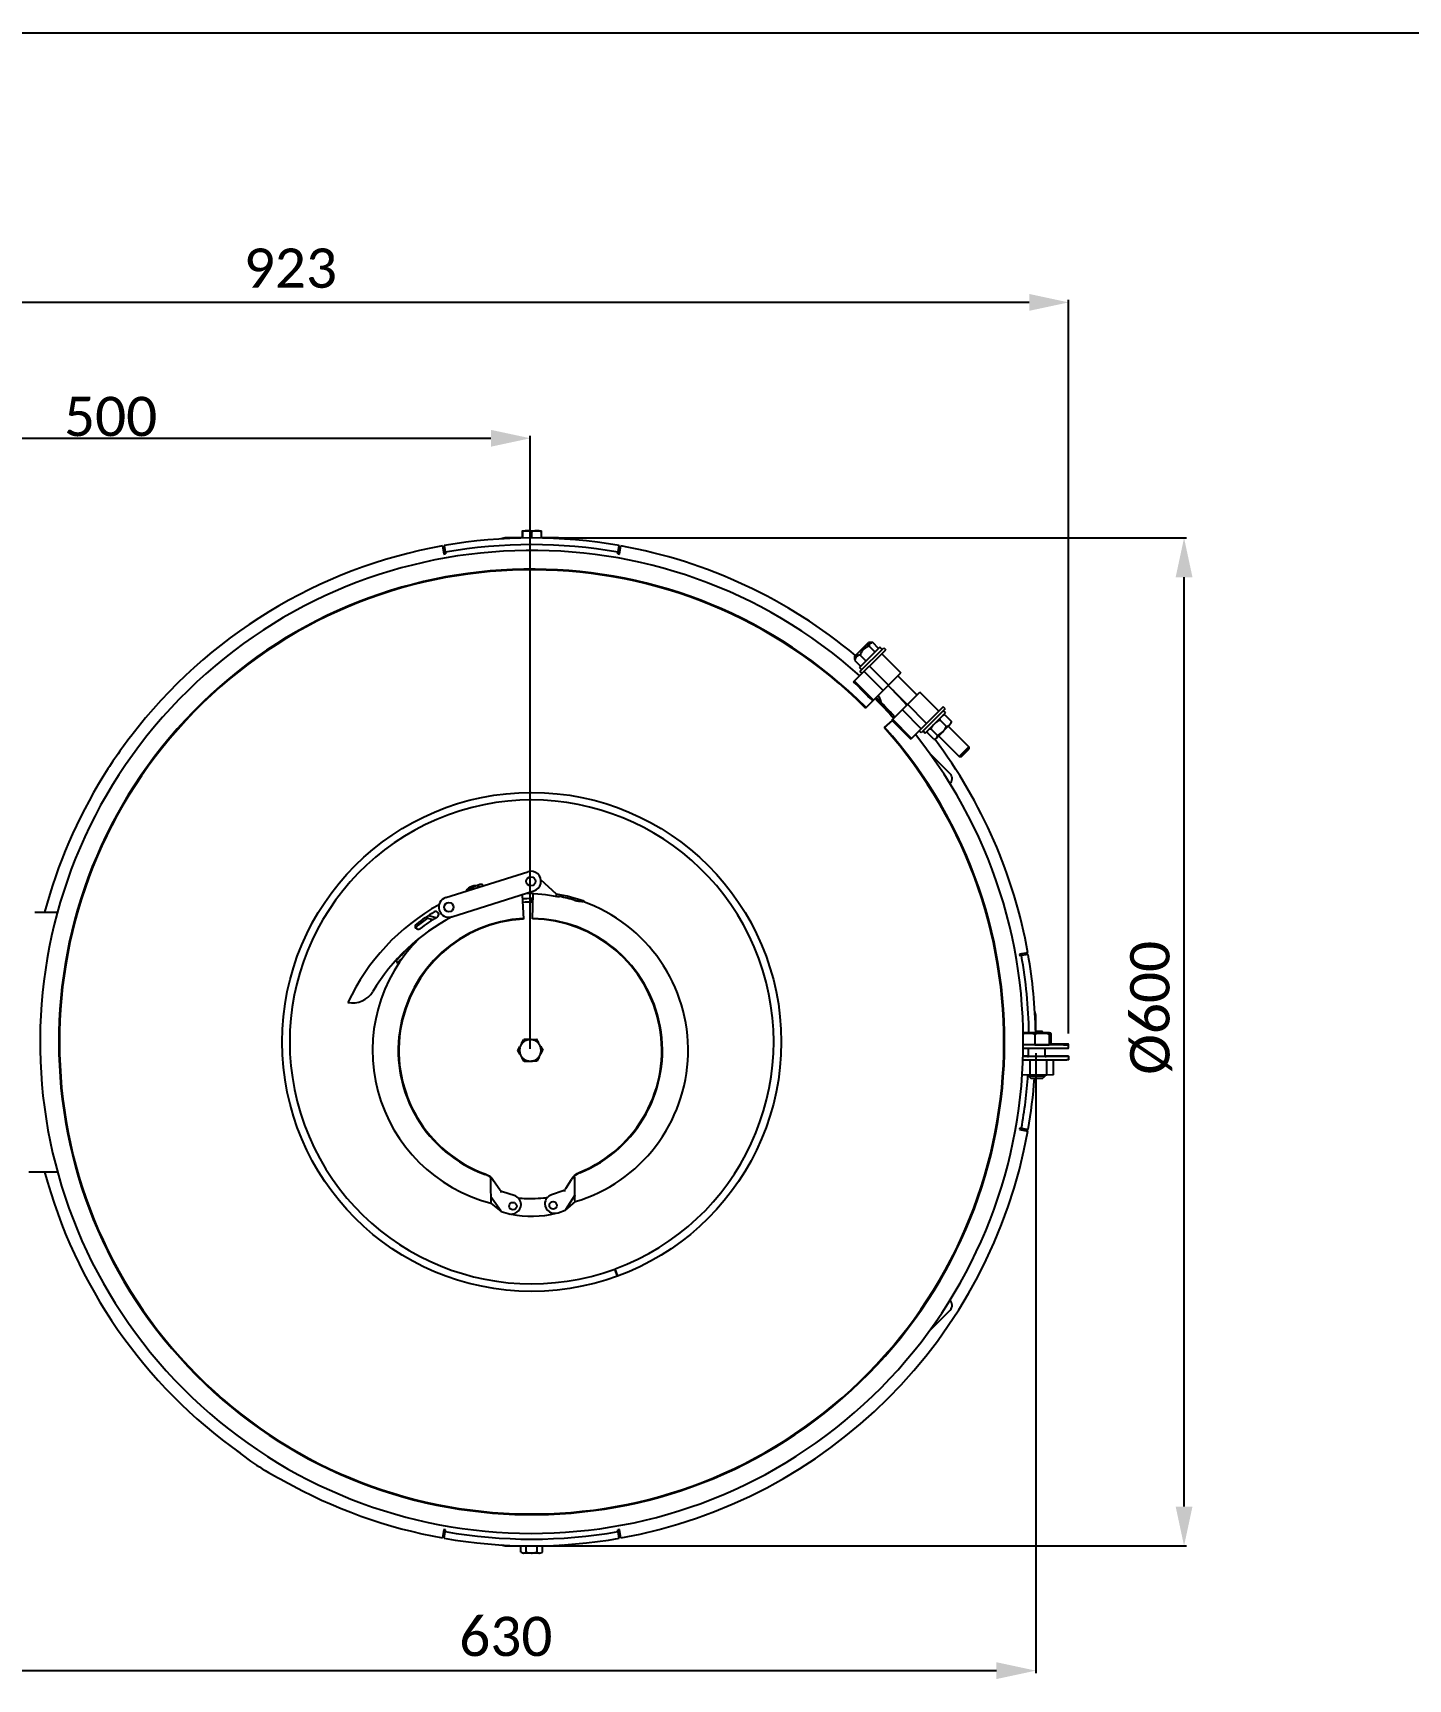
# Model space of a CAD drawing. Header units: millimetres. Extents: x 0 to 2800, y 0 to 1980.
# Drawn here: x 474 to 1290, y 1003 to 1980 of the extents above; entities that cross this region are included whole.
import ezdxf

# ---------------------------------------------------------------- set-up
doc = ezdxf.new("R2010")
doc.units = ezdxf.units.MM
doc.header["$LTSCALE"] = 154
doc.header["$PDMODE"] = 3
doc.header["$PDSIZE"] = 8
doc.layers.get('0').update_dxf_attribs({"linetype": 'CONTINUOUS'})
doc.layers.get('Defpoints').update_dxf_attribs({"linetype": 'CONTINUOUS'})
doc.styles.get("Standard").update_dxf_attribs({"font": 'calibri.ttf'})
doc.dimstyles.new('DIMSTYLE_1', dxfattribs={"dimtxt": 23.333333, "dimasz": 23.333333, "dimexe": 1.5, "dimexo": 1, "dimgap": 0.875, "dimtad": 1, "dimdec": 0, "dimdsep": 46, "dimtxsty": 'Standard', "dimblk": '_FILLED', "dimblk1": '_FILLED', "dimblk2": '_FILLED', "dimcen": 0.09, "dimazin": 2, "dimtp": 0.01, "dimtm": 0.01, "dimtfac": 1, "dimtdec": 0, "dimtofl": 0, "dimtmove": 0, "dimatfit": 3, "dimldrblk": '_FILLED', "dimfxl": 0, "dimtolj": 1, "dimarcsym": 0})
doc.dimstyles.new('DIMSTYLE_2', dxfattribs={"dimtxt": 23.333333, "dimasz": 23.333333, "dimexe": 1.5, "dimexo": 1, "dimgap": 0.875, "dimtad": 1, "dimdsep": 46, "dimtxsty": 'Standard', "dimblk": '_FILLED', "dimblk1": '_FILLED', "dimblk2": '_FILLED', "dimcen": 0.09, "dimazin": 2, "dimtp": 0.01, "dimtm": 0.01, "dimtfac": 1, "dimtofl": 0, "dimtmove": 0, "dimatfit": 3, "dimldrblk": '_FILLED', "dimfxl": 0, "dimtolj": 1, "dimarcsym": 0})

# ---------------------------------------------------------------- blocks, each defined once
blk = doc.blocks.new('_FILLED')
at = {"color": 0, "linetype": 'ByBlock'}
blk.add_solid([(0, 0), (-1, 0.214), (-1, -0.214)], dxfattribs=at)
blk = doc.blocks.new('*D1')
at = {"color": 0, "linetype": 'Continuous', "lineweight": -2}
for p, q in [((1069.12, 1374.72), (1069.12, 1006.86)), ((440.76, 1296.89), (440.76, 1006.86)), ((464.1, 1008.36), (1045.79, 1008.36))]:
    blk.add_line(p, q, dxfattribs=at)
at = {"layer": 'Defpoints', "color": 0}
for p in [(1069.12, 1375.72), (440.76, 1297.89), (1069.12, 1008.36)]:
    blk.add_point(p, dxfattribs=at)
at = {"color": 0, "linetype": 'ByBlock', "lineweight": -2, "xscale": 23.3333333333, "yscale": 23.3333333333, "zscale": 23.3333333333, "rotation": 180}
blk.add_blockref('_FILLED', (440.76, 1008.36), dxfattribs=at)
at = {"color": 0, "linetype": 'ByBlock', "lineweight": -2, "xscale": 23.3333333333, "yscale": 23.3333333333, "zscale": 23.3333333333}
blk.add_blockref('_FILLED', (1069.12, 1008.36), dxfattribs=at)
at = {"color": 0, "insert": (754.79, 1040.34), "char_height": 23.333, "attachment_point": 2, "line_spacing_factor": 0.9}
blk.add_mtext('\\A1;630', dxfattribs=at)
blk = doc.blocks.new('*D2')
at = {"color": 0, "linetype": 'Continuous', "lineweight": -2}
for p, q in [((776.79, 1680.39), (1158.56, 1680.39)), ((1157.06, 1105.72), (1157.06, 1657.06)), ((776.79, 1082.39), (1158.56, 1082.39))]:
    blk.add_line(p, q, dxfattribs=at)
at = {"layer": 'Defpoints', "color": 0}
for p in [(775.79, 1680.39), (1157.06, 1680.39), (775.79, 1082.39)]:
    blk.add_point(p, dxfattribs=at)
at = {"color": 0, "linetype": 'ByBlock', "lineweight": -2, "xscale": 23.3333333333, "yscale": 23.3333333333, "zscale": 23.3333333333}
for p, rotation in [((1157.06, 1680.39), 90), ((1157.06, 1082.39), 270)]:
    blk.add_blockref('_FILLED', p, dxfattribs=dict(at, rotation=rotation))
at = {"color": 0, "insert": (1125.07, 1401.61), "char_height": 23.333, "attachment_point": 2, "rotation": 90, "line_spacing_factor": 0.9}
blk.add_mtext('\\A1;%%c600', dxfattribs=at)
blk = doc.blocks.new('*D19')
at = {"color": 0, "linetype": 'Continuous', "lineweight": -2}
for p, q in [((165.75, 1390.65), (165.75, 1821.63)), ((1065.27, 1820.13), (189.08, 1820.13)), ((1088.6, 1386.36), (1088.6, 1821.63))]:
    blk.add_line(p, q, dxfattribs=at)
at = {"layer": 'Defpoints', "color": 0}
for p in [(165.75, 1820.13), (165.75, 1389.65), (1088.6, 1385.36)]:
    blk.add_point(p, dxfattribs=at)
at = {"color": 0, "linetype": 'ByBlock', "lineweight": -2, "xscale": 23.3333333333, "yscale": 23.3333333333, "zscale": 23.3333333333, "rotation": 180}
blk.add_blockref('_FILLED', (165.75, 1820.13), dxfattribs=at)
at = {"color": 0, "linetype": 'ByBlock', "lineweight": -2, "xscale": 23.3333333333, "yscale": 23.3333333333, "zscale": 23.3333333333}
blk.add_blockref('_FILLED', (1088.6, 1820.13), dxfattribs=at)
at = {"color": 0, "insert": (627.02, 1852.11), "char_height": 23.333, "attachment_point": 2, "line_spacing_factor": 0.9}
blk.add_mtext('\\A1;923', dxfattribs=at)
blk = doc.blocks.new('*D23')
at = {"color": 0, "linetype": 'Continuous', "lineweight": -2}
for p, q in [((271.46, 1376.73), (271.46, 1741.01)), ((294.79, 1739.51), (745.98, 1739.51)), ((769.32, 1377.36), (769.32, 1741.01))]:
    blk.add_line(p, q, dxfattribs=at)
at = {"layer": 'Defpoints', "color": 0}
for p in [(769.32, 1739.51), (271.46, 1375.73), (769.32, 1376.36)]:
    blk.add_point(p, dxfattribs=at)
at = {"color": 0, "linetype": 'ByBlock', "lineweight": -2, "xscale": 23.3333333333, "yscale": 23.3333333333, "zscale": 23.3333333333, "rotation": 180}
blk.add_blockref('_FILLED', (271.46, 1739.51), dxfattribs=at)
at = {"color": 0, "linetype": 'ByBlock', "lineweight": -2, "xscale": 23.3333333333, "yscale": 23.3333333333, "zscale": 23.3333333333}
blk.add_blockref('_FILLED', (769.32, 1739.51), dxfattribs=at)
at = {"color": 0, "insert": (520.39, 1752.34), "char_height": 23.333, "attachment_point": 5}
blk.add_mtext('\\A1;500', dxfattribs=at)

msp = doc.modelspace()

# ---------------------------------------------------------------- linework, layer by layer
at = {"linetype": 'Continuous'}
for p, q in [((0, 1980), (2800, 1980)), ((764.572, 1680.385), (755.124, 1680.385)), ((764.537, 1684.148), (764.537, 1680.328)), ((764.626, 1684.639), (775.622, 1684.639)), ((764.716, 1684.148), (764.716, 1680.389)), ((770.303, 1680.328), (770.303, 1684.148)), ((775.712, 1684.148), (775.712, 1680.389)), ((785.124, 1680.385), (775.712, 1680.385)), ((717.219, 1675.671), (718.087, 1670.749)), ((718.087, 1670.749), (719.072, 1670.923)), ((718.203, 1675.847), (719.072, 1670.923)), ((821.177, 1670.923), (822.045, 1675.847)), ((821.177, 1670.923), (822.162, 1670.749)), ((822.162, 1670.749), (823.03, 1675.671)), ((961.08, 1594.973), (980.167, 1614.06)), ((961.802, 1610.261), (969.857, 1618.316)), ((976.649, 1615.491), (964.628, 1603.47)), ((964.84, 1601.136), (978.975, 1615.271)), ((971.838, 1618.317), (969.858, 1618.317)), ((973.79, 1612.632), (970.264, 1616.159)), ((975.915, 1614.757), (972.389, 1618.283)), ((977.921, 1614.218), (976.649, 1615.491)), ((977.709, 1611.601), (989.023, 1600.288)), ((978.982, 1615.278), (980.184, 1614.076)), ((961.802, 1608.281), (961.802, 1610.26)), ((961.835, 1607.729), (965.361, 1604.203)), ((965.901, 1602.197), (964.628, 1603.47)), ((964.988, 1610.883), (964.77, 1610.858)), ((964.987, 1610.882), (968.513, 1607.355)), ((981.715, 1592.979), (970.401, 1604.293)), ((972.812, 1584.077), (961.499, 1595.391)), ((964.84, 1601.136), (966.042, 1599.934)), ((967.247, 1601.139), (978.561, 1589.826)), ((968.185, 1579.45), (989.023, 1600.288)), ((981.598, 1592.863), (992.912, 1581.549)), ((987.255, 1598.52), (998.569, 1587.206)), ((983.72, 1572.357), (1000.337, 1588.974)), ((1011.65, 1577.66), (1000.337, 1588.974)), ((995.44, 1561.45), (984.126, 1572.763)), ((989.874, 1578.512), (1001.188, 1567.198)), ((1004.342, 1570.352), (993.028, 1581.666)), ((1014.125, 1580.135), (995.033, 1561.043)), ((1015.327, 1578.933), (1001.185, 1564.791)), ((1003.519, 1564.579), (1015.539, 1576.6)), ((1015.327, 1578.933), (1014.125, 1580.135)), ((1014.267, 1577.872), (1015.539, 1576.6)), ((1015.225, 1575.462), (1019.21, 1571.477)), ((983.948, 1572.1), (979.16, 1567.83)), ((983.72, 1572.357), (995.033, 1561.043)), ((1001.185, 1564.791), (999.983, 1565.993)), ((1002.246, 1565.852), (1003.519, 1564.579)), ((1008.641, 1560.908), (1004.656, 1564.893)), ((1010.858, 1563.125), (1006.874, 1567.11)), ((1018.6, 1570.044), (1010.163, 1561.607)), ((1011.509, 1562.953), (1023.671, 1550.79)), ((1012.158, 1572.395), (1016.143, 1568.41)), ((1017.166, 1568.609), (1029.328, 1556.447)), ((1018.931, 1570.374), (1018.877, 1570.321)), ((1023.678, 1550.797), (1029.321, 1556.44)), ((1025.088, 1550.793), (1029.325, 1555.03)), ((1029.328, 1556.447), (1029.328, 1555.033)), ((1018.319, 1540.488), (1006.032, 1552.775)), ((1023.671, 1550.79), (1025.085, 1550.79)), ((719.198, 1467.033), (767.837, 1482.371)), ((784.78, 1469.11), (775.574, 1477.546)), ((722.807, 1455.589), (771.446, 1470.926)), ((764.482, 1468.73), (765.239, 1454.254)), ((770.05, 1466.389), (770.052, 1464.238)), ((770.198, 1466.389), (770.197, 1464.233)), ((770.683, 1454.349), (770.945, 1469.28)), ((784.6, 1467.618), (784.78, 1469.11)), ((475.413, 1458.389), (488.95, 1458.389)), ((713.424, 1455.046), (708.9, 1456.164)), ((801.332, 1464.315), (801.321, 1464.869)), ((709.21, 1454.542), (711.653, 1453.939)), ((696.73, 1436.43), (696.562, 1436.872)), ((689.844, 1429.442), (690.454, 1427.837)), ((1064.407, 1434.294), (1059.484, 1433.426)), ((1059.484, 1433.426), (1059.658, 1432.442)), ((1064.582, 1433.31), (1059.658, 1432.442)), ((1069.058, 1387.703), (1072.883, 1387.703)), ((1069.12, 1387.703), (1069.12, 1396.389)), ((761.812, 1376.23), (763.131, 1378.611)), ((764.122, 1380.397), (765.451, 1382.794)), ((768.549, 1382.848), (765.451, 1382.794)), ((770.215, 1382.877), (772.955, 1382.924)), ((774.356, 1380.591), (772.955, 1382.924)), ((775.408, 1378.84), (776.819, 1376.491)), ((1061.614, 1377.635), (1085.6, 1377.635)), ((1061.626, 1379.763), (1068.549, 1379.653)), ((1085.6, 1379.635), (1061.626, 1379.635)), ((1064.74, 1372.846), (1064.74, 1377.635)), ((1068.549, 1385.787), (1068.549, 1379.653)), ((1068.549, 1379.653), (1077.077, 1379.727)), ((1074.74, 1372.846), (1074.74, 1377.635)), ((1077.077, 1385.861), (1077.077, 1379.727)), ((1077.077, 1379.727), (1078.269, 1379.918)), ((1078.269, 1379.918), (1078.269, 1386.052)), ((1085.6, 1380.053), (1078.269, 1380.053)), ((1088.6, 1377.698), (1088.6, 1379.99)), ((763.223, 1373.881), (761.812, 1376.23)), ((765.677, 1369.797), (764.265, 1372.146)), ((768.417, 1369.845), (765.677, 1369.797)), ((773.18, 1369.927), (770.082, 1369.874)), ((774.509, 1372.324), (773.18, 1369.927)), ((775.5, 1374.111), (776.819, 1376.491)), ((1085.6, 1370.637), (1061.487, 1370.637)), ((1085.6, 1372.637), (1061.586, 1372.637)), ((1061.588, 1373.055), (1064.74, 1373.055)), ((1065.667, 1370.655), (1065.667, 1361.657)), ((1074.74, 1373.055), (1085.6, 1373.055)), ((1075.613, 1361.679), (1075.613, 1370.677)), ((1079.686, 1361.87), (1079.686, 1370.637)), ((1088.6, 1372.992), (1088.6, 1370.7)), ((1065.667, 1361.657), (1060.989, 1361.792)), ((1064.74, 1361.348), (1064.74, 1361.657)), ((1064.74, 1361.348), (1064.741, 1361.346)), ((1064.741, 1361.346), (1066.241, 1359.847)), ((1075.613, 1361.679), (1065.667, 1361.657)), ((1074.739, 1361.346), (1073.239, 1359.847)), ((1074.739, 1361.346), (1074.74, 1361.348)), ((1074.74, 1361.348), (1074.74, 1361.679)), ((1079.686, 1361.87), (1075.613, 1361.679)), ((1059.658, 1330.337), (1059.484, 1329.352)), ((1059.484, 1329.352), (1064.407, 1328.484)), ((1059.658, 1330.337), (1064.582, 1329.468)), ((471.896, 1304.389), (488.93, 1304.389)), ((745.622, 1300.993), (745.644, 1299.751)), ((790.317, 1294.325), (793.767, 1299.7)), ((795.636, 1300.62), (795.614, 1301.861)), ((751.752, 1281.11), (745.821, 1289.493)), ((751.177, 1293.645), (747.545, 1298.894)), ((751.761, 1293.016), (751.78, 1291.939)), ((759.707, 1290.3), (752.75, 1292.486)), ((788.785, 1293.112), (781.909, 1290.686)), ((789.774, 1292.599), (789.755, 1293.676)), ((795.814, 1290.362), (790.178, 1281.778)), ((745.891, 1285.77), (745.887, 1285.74)), ((745.896, 1285.768), (745.887, 1285.74)), ((745.887, 1285.74), (751.974, 1280.797)), ((751.973, 1280.797), (756.087, 1279.495)), ((785.902, 1280.013), (789.968, 1281.457)), ((795.879, 1286.609), (789.968, 1281.457)), ((820.94, 1242.387), (819.395, 1246.613)), ((821.183, 1242.475), (819.63, 1246.699)), ((1005.821, 1209.792), (1018.319, 1222.29)), ((718.087, 1092.029), (717.219, 1087.107)), ((719.072, 1091.856), (718.087, 1092.029)), ((718.203, 1086.932), (719.072, 1091.856)), ((822.162, 1092.029), (821.177, 1091.856)), ((822.045, 1086.932), (821.177, 1091.856)), ((823.03, 1087.107), (822.162, 1092.029)), ((755.124, 1082.394), (763.775, 1082.394)), ((763.775, 1078.63), (763.775, 1082.47)), ((763.775, 1078.63), (763.858, 1078.581)), ((774.82, 1078.139), (765.297, 1078.139)), ((766.818, 1078.63), (766.818, 1082.389)), ((773.167, 1082.45), (773.167, 1078.63)), ((775.624, 1078.139), (775.604, 1078.139)), ((776.473, 1078.63), (776.391, 1078.581)), ((776.473, 1082.394), (785.124, 1082.394)), ((776.473, 1078.63), (776.473, 1082.389))]:
    msp.add_line(p, q, dxfattribs=at)
for centre, radius in [((770.124, 1381.389), 148), ((769.641, 1476.649), 2.75), ((721.002, 1461.311), 2.75), ((758.975, 1283.937), 2.25), ((782.862, 1284.352), 2.25)]:
    msp.add_circle(centre, radius, dxfattribs=at)
for centre, radius, start, end in [((770.124, 1381.389), 299, 80, 100), ((755.124, 1670.385), 10, 90, 109.282961), ((768.425, 1672.883), 11.859, 104.971688, 108.224028), ((766.371, 1672.17), 12.607, 71.822632, 73.201834), ((774.109, 1672.931), 11.845, 107.144563, 108.74153), ((773.007, 1677.732), 6.907, 87.613437, 89.994777), ((772.994, 1677.459), 7.181, 82.914624, 87.597372), ((785.124, 1670.385), 10, 70.715477, 90), ((770.124, 1381.389), 291.6, 48.145773, 38.699312), ((770.124, 1381.389), 299, 100.191625, 142.687122), ((770.124, 1381.389), 295, 80, 100), ((770.124, 1381.389), 299, 50.053012, 79.808375), ((770.124, 1381.389), 280.492, 45, 41.73), ((770.124, 1381.389), 280.1, 45, 41.73), ((976.999, 1606.925), 12.647, 158.535853, 161.767307), ((965.387, 1604.78), 6.115, 93.75051, 96.548717), ((-1904.008, -1292.75), 4067.883, 45.000076, 45.225435), ((770.124, 1381.389), 299, 41.946695, 45.000001), ((770.124, 1381.389), 288, 41.81527, 45), ((770.124, 1381.389), 289, 41.853318, 45.004135), ((970.943, 1582.207), 6.5, 4.067051, 44.99954), ((1017.617, 1568.286), 7.564, 108.434632, 110.532353), ((1016.121, 1570.541), 5.002, 100.317632, 102.826616), ((1012.034, 1573.869), 7.564, 339.468914, 341.565339), ((770.124, 1381.389), 299, 10.191625, 36.922973), ((770.124, 1381.389), 299, 148.251608, 165.074657), ((1015.49, 1537.66), 4, 310.803547, 45), ((770.124, 1381.389), 143.5, 290.181218, 290.081218), ((739.921, 1472.814), 2, 38.587294, 108.117568), ((769.641, 1476.649), 6, 287.501648, 107.501648), ((721.002, 1461.311), 6, 107.501648, 287.501648), ((736.493, 1467.954), 6, 63.669421, 151.364471), ((748.628, 1446.202), 30, 108.117568, 124.291393), ((770.124, 1381.389), 85, 90.047343, 93.717208), ((763.628, 1352.249), 117.26, 79.349199, 88.464878), ((770.124, 1381.389), 85, 89.481309, 89.952657), ((763.628, 1352.249), 118.76, 71.495165, 79.722812), ((786.063, 1465.676), 1.977, 94.46018, 100.793297), ((769.316, 1376.361), 92.867, 73.423308, 79.265736), ((777.789, 1350.28), 128.76, 119.092057, 154.95545), ((777.789, 1350.28), 118.76, 117.570954, 149.073443), ((777.789, 1350.28), 126.46, 121.177334, 126.96482), ((777.789, 1350.28), 122.96, 121.177334, 126.96482), ((713.228, 1456.978), 1.75, 301.177334, 121.177334), ((769.316, 1376.361), 87.888, 88.99538, 92.995403), ((769.316, 1376.361), 93.6, 286.48707, 70.584538), ((769.316, 1376.361), 78.344, 92.995653, 250.038543), ((769.316, 1376.361), 78, 92.995653, 249.884788), ((702.798, 1449.924), 1.75, 126.96482, 306.96482), ((780.465, 1352.685), 125, 125.676765, 129.375862), ((708.73, 1452.6), 2, 76.128469, 125.676765), ((769.316, 1376.361), 78, 292.106519, 88.995653), ((769.316, 1376.361), 78.344, 291.952741, 88.995653), ((769.316, 1376.361), 93.6, 134.464373, 255.504236), ((694.86, 1435.72), 2, 356.940856, 20.808648), ((780.465, 1352.685), 118.76, 135.71986, 139.73537), ((780.465, 1352.685), 117.26, 137.628888, 140.141214), ((770.124, 1381.389), 295, 1.05648, 10), ((770.124, 1381.389), 299, 1.048254, 10), ((663.904, 1418.511), 14, 258.593498, 329.073443), ((1059.12, 1396.389), 10, 0, 19.134263), ((1069.718, 1028.277), 358.583, 89.831652, 90.487541), ((1070.278, 1107.513), 279.345, 89.11361, 89.898881), ((1069.572, 1385.333), 4.072, 33.059572, 35.597077), ((1070.13, 1385.696), 3.406, 30.044707, 33.06513), ((769.316, 1376.361), 6.5, 171.308263, 172.683044), ((769.316, 1376.361), 6.5, 167.708263, 169.083044), ((769.316, 1376.361), 6.375, 172.683044, 174.908263), ((769.316, 1376.361), 6.375, 169.083044, 171.308263), ((769.316, 1376.361), 6.5, 164.108263, 165.483044), ((769.316, 1376.361), 6.375, 165.483044, 167.708263), ((769.316, 1376.361), 6.5, 160.508263, 161.883044), ((769.316, 1376.361), 6.375, 161.883044, 164.108263), ((769.316, 1376.361), 6.5, 156.908263, 158.283044), ((769.316, 1376.361), 6.375, 158.283044, 160.508263), ((769.316, 1376.361), 6.5, 153.308263, 154.683044), ((769.316, 1376.361), 6.375, 154.683044, 156.908263), ((769.316, 1376.361), 6.375, 151.083044, 153.308263), ((769.316, 1376.361), 6.5, 149.708263, 151.083044), ((769.316, 1376.361), 6.375, 147.483044, 149.708263), ((769.316, 1376.361), 6.5, 146.108263, 147.483044), ((769.316, 1376.361), 6.375, 143.883044, 146.108263), ((769.316, 1376.361), 6.5, 142.508263, 143.883044), ((769.316, 1376.361), 6.375, 140.283044, 142.508263), ((769.316, 1376.361), 6.5, 138.908263, 140.283044), ((769.316, 1376.361), 6.375, 136.683044, 138.908263), ((769.316, 1376.361), 6.5, 135.308263, 136.683044), ((769.316, 1376.361), 6.375, 133.083044, 135.308263), ((769.316, 1376.361), 6.5, 131.708263, 133.083044), ((769.316, 1376.361), 6.375, 129.483044, 131.708263), ((769.316, 1376.361), 6.5, 128.108263, 129.483044), ((769.316, 1376.361), 6.375, 125.883044, 128.108263), ((769.316, 1376.361), 6.5, 124.508263, 125.883044), ((769.316, 1376.361), 6.375, 122.283044, 124.508263), ((769.316, 1376.361), 6.5, 120.908263, 122.283044), ((769.316, 1376.361), 6.375, 118.683044, 120.908263), ((769.316, 1376.361), 6.5, 117.308263, 118.683044), ((769.316, 1376.361), 6.375, 115.083044, 117.308263), ((769.316, 1376.361), 6.5, 113.708263, 115.083044), ((769.316, 1376.361), 6.375, 111.483044, 113.708263), ((769.316, 1376.361), 6.5, 110.108263, 111.483044), ((769.316, 1376.361), 6.375, 107.883044, 110.108263), ((769.316, 1376.361), 6.5, 106.508263, 107.883044), ((769.316, 1376.361), 6.375, 104.283044, 106.508263), ((769.316, 1376.361), 6.5, 102.908263, 104.283044), ((769.316, 1376.361), 6.375, 100.683044, 102.908263), ((769.316, 1376.361), 6.5, 99.308263, 100.683044), ((769.316, 1376.361), 6.375, 97.083044, 99.308263), ((769.316, 1376.361), 6.5, 95.708263, 97.083044), ((769.316, 1376.361), 6.375, 93.483044, 95.708263), ((769.316, 1376.361), 6.5, 92.108263, 93.483044), ((769.316, 1376.361), 6.375, 89.883044, 92.108263), ((769.316, 1376.361), 6.5, 88.508263, 89.883044), ((769.316, 1376.361), 6.375, 86.283044, 88.508263), ((769.316, 1376.361), 6.5, 84.908263, 86.283044), ((769.316, 1376.361), 6.375, 82.683044, 84.908263), ((769.316, 1376.361), 6.5, 81.308263, 82.683044), ((769.316, 1376.361), 6.375, 79.083044, 81.308263), ((769.316, 1376.361), 6.5, 77.708263, 79.083044), ((769.316, 1376.361), 6.375, 75.483044, 77.708263), ((769.316, 1376.361), 6.5, 74.108263, 75.483044), ((769.316, 1376.361), 6.375, 71.883044, 74.108263), ((769.316, 1376.361), 6.5, 70.508263, 71.883044), ((769.316, 1376.361), 6.375, 68.283044, 70.508263), ((769.316, 1376.361), 6.5, 66.908263, 68.283044), ((769.316, 1376.361), 6.375, 64.683044, 66.908263), ((769.316, 1376.361), 6.5, 63.308263, 64.683044), ((769.316, 1376.361), 6.375, 61.083044, 63.308263), ((769.316, 1376.361), 6.5, 59.708263, 61.083044), ((769.316, 1376.361), 6.375, 57.483044, 59.708263), ((769.316, 1376.361), 6.5, 56.108263, 57.483044), ((769.316, 1376.361), 6.375, 53.883044, 56.108263), ((769.316, 1376.361), 6.5, 52.508263, 53.883044), ((769.316, 1376.361), 6.375, 50.283044, 52.508263), ((769.316, 1376.361), 6.5, 48.908263, 50.283044), ((769.316, 1376.361), 6.375, 46.683044, 48.908263), ((769.316, 1376.361), 6.5, 45.308263, 46.683044), ((769.316, 1376.361), 6.375, 43.083044, 45.308263), ((769.316, 1376.361), 6.5, 41.708263, 43.083044), ((769.316, 1376.361), 6.375, 39.483044, 41.708263), ((769.316, 1376.361), 6.5, 38.108263, 39.483044), ((769.316, 1376.361), 6.375, 35.883044, 38.108263), ((769.316, 1376.361), 6.375, 32.283044, 34.508263), ((769.316, 1376.361), 6.5, 34.508263, 35.883044), ((769.316, 1376.361), 6.375, 28.683044, 30.908263), ((769.316, 1376.361), 6.5, 30.908263, 32.283044), ((769.316, 1376.361), 6.375, 25.083044, 27.308263), ((769.316, 1376.361), 6.5, 27.303614, 28.683044), ((769.316, 1376.361), 6.506, 25.472627, 27.303614), ((769.316, 1376.361), 6.375, 21.483044, 23.708263), ((769.316, 1376.361), 6.5, 23.708263, 25.083044), ((769.316, 1376.361), 6.375, 17.883044, 20.108263), ((769.316, 1376.361), 6.5, 20.108263, 21.483044), ((769.316, 1376.361), 6.375, 14.283044, 16.508263), ((769.316, 1376.361), 6.5, 16.508263, 17.883044), ((769.316, 1376.361), 6.375, 10.683044, 12.908263), ((769.316, 1376.361), 6.375, 7.083044, 9.308263), ((769.316, 1376.361), 6.5, 12.908263, 14.283044), ((769.316, 1376.361), 6.5, 9.308263, 10.683044), ((769.316, 1376.361), 6.5, 5.708263, 7.083044), ((1069.741, 1715.853), 329.329, 269.154179, 270.534416), ((1076.044, 1365.463), 21.321, 86.639225, 87.610777), ((1082.057, 1383.79), 5.393, 155.583231, 157.418687), ((769.316, 1376.361), 6.5, 178.508263, 179.883044), ((769.316, 1376.361), 6.5, 182.108263, 183.483044), ((769.316, 1376.361), 6.5, 174.908263, 176.283044), ((769.316, 1376.361), 6.5, 185.708263, 187.083044), ((769.316, 1376.361), 6.5, 189.308263, 190.683044), ((769.316, 1376.361), 6.375, 179.883044, 182.108263), ((769.316, 1376.361), 6.375, 176.283044, 178.508263), ((769.316, 1376.361), 6.375, 183.483044, 185.708263), ((769.316, 1376.361), 6.5, 192.908263, 194.283044), ((769.316, 1376.361), 6.375, 187.083044, 189.308263), ((769.316, 1376.361), 6.375, 190.683044, 192.908263), ((769.316, 1376.361), 6.5, 196.508263, 197.883044), ((769.316, 1376.361), 6.375, 194.283044, 196.508263), ((769.316, 1376.361), 6.5, 200.108263, 201.483044), ((769.316, 1376.361), 6.375, 197.883044, 200.108263), ((769.316, 1376.361), 6.5, 203.708263, 205.083044), ((769.316, 1376.361), 6.375, 201.483044, 203.708263), ((769.316, 1376.361), 6.5, 207.308263, 208.683044), ((769.316, 1376.361), 6.375, 205.083044, 207.308263), ((769.316, 1376.361), 6.375, 208.683044, 210.908263), ((769.316, 1376.361), 6.5, 210.908263, 212.283044), ((769.316, 1376.361), 6.375, 212.283044, 214.508263), ((769.316, 1376.361), 6.5, 214.508263, 215.883044), ((769.316, 1376.361), 6.375, 215.883044, 218.108263), ((769.316, 1376.361), 6.5, 218.108263, 219.483044), ((769.316, 1376.361), 6.375, 219.483044, 221.708263), ((769.316, 1376.361), 6.5, 221.708263, 223.083044), ((769.316, 1376.361), 6.375, 223.083044, 225.308263), ((769.316, 1376.361), 6.5, 225.308263, 226.683044), ((769.316, 1376.361), 6.375, 226.683044, 228.908263), ((769.316, 1376.361), 6.5, 228.908263, 230.283044), ((769.316, 1376.361), 6.375, 230.283044, 232.508263), ((769.316, 1376.361), 6.5, 232.508263, 233.883044), ((769.316, 1376.361), 6.375, 233.883044, 236.108263), ((769.316, 1376.361), 6.5, 236.108263, 237.483044), ((769.316, 1376.361), 6.375, 237.483044, 239.708263), ((769.316, 1376.361), 6.5, 239.708263, 241.083044), ((769.316, 1376.361), 6.375, 241.083044, 243.308263), ((769.316, 1376.361), 6.5, 243.308263, 244.683044), ((769.316, 1376.361), 6.375, 244.683044, 246.908263), ((769.316, 1376.361), 6.5, 246.908263, 248.283044), ((769.316, 1376.361), 6.375, 248.283044, 250.508263), ((769.316, 1376.361), 6.5, 250.508263, 251.883044), ((769.316, 1376.361), 6.375, 251.883044, 254.108263), ((769.316, 1376.361), 6.5, 254.108263, 255.483044), ((769.316, 1376.361), 6.375, 255.483044, 257.708263), ((769.316, 1376.361), 6.5, 257.708263, 259.083044), ((769.316, 1376.361), 6.375, 259.083044, 261.308263), ((769.316, 1376.361), 6.5, 261.308263, 262.683044), ((769.316, 1376.361), 6.375, 262.683044, 264.908263), ((769.316, 1376.361), 6.5, 264.908263, 266.283044), ((769.316, 1376.361), 6.375, 266.283044, 268.508263), ((769.316, 1376.361), 6.5, 268.508263, 269.883044), ((769.316, 1376.361), 6.375, 269.883044, 272.108263), ((769.316, 1376.361), 6.5, 272.108263, 273.483044), ((769.316, 1376.361), 6.375, 273.483044, 275.708263), ((769.316, 1376.361), 6.5, 275.708263, 277.083044), ((769.316, 1376.361), 6.375, 277.083044, 279.308263), ((769.316, 1376.361), 6.5, 279.308263, 280.683044), ((769.316, 1376.361), 6.375, 280.683044, 282.908263), ((769.316, 1376.361), 6.5, 282.908263, 284.283044), ((769.316, 1376.361), 6.375, 284.283044, 286.508263), ((769.316, 1376.361), 6.5, 286.508263, 287.883044), ((769.316, 1376.361), 6.375, 287.883044, 290.108263), ((769.316, 1376.361), 6.5, 290.108263, 291.483044), ((769.316, 1376.361), 6.375, 291.483044, 293.708263), ((769.316, 1376.361), 6.5, 293.708263, 295.083044), ((769.316, 1376.361), 6.375, 295.083044, 297.308263), ((769.316, 1376.361), 6.5, 297.308263, 298.683044), ((769.316, 1376.361), 6.375, 298.683044, 300.908263), ((769.316, 1376.361), 6.5, 300.908263, 302.283044), ((769.316, 1376.361), 6.375, 302.283044, 304.508263), ((769.316, 1376.361), 6.5, 304.508263, 305.883044), ((769.316, 1376.361), 6.375, 305.883044, 308.108263), ((769.316, 1376.361), 6.5, 308.108263, 309.483044), ((769.316, 1376.361), 6.375, 309.483044, 311.708263), ((769.316, 1376.361), 6.5, 311.708263, 313.083044), ((769.316, 1376.361), 6.375, 313.083044, 315.308263), ((769.316, 1376.361), 6.5, 315.308263, 316.683044), ((769.316, 1376.361), 6.375, 316.683044, 318.908263), ((769.316, 1376.361), 6.5, 318.908263, 320.283044), ((769.316, 1376.361), 6.375, 320.283044, 322.508263), ((769.316, 1376.361), 6.375, 323.883044, 326.108263), ((769.316, 1376.361), 6.5, 322.508263, 323.883044), ((769.316, 1376.361), 6.375, 327.483044, 329.708263), ((769.316, 1376.361), 6.5, 326.108263, 327.483044), ((769.316, 1376.361), 6.375, 331.083044, 333.308263), ((769.316, 1376.361), 6.5, 329.708263, 331.083044), ((769.316, 1376.361), 6.375, 334.683044, 336.908263), ((769.316, 1376.361), 6.5, 333.308263, 334.683044), ((769.316, 1376.361), 6.375, 338.283044, 340.508263), ((769.316, 1376.361), 6.5, 336.908263, 338.283044), ((769.316, 1376.361), 6.375, 341.883044, 344.108263), ((769.316, 1376.361), 6.5, 340.508263, 341.883044), ((769.316, 1376.361), 6.375, 345.483044, 347.708263), ((769.316, 1376.361), 6.5, 344.108263, 345.483044), ((769.316, 1376.361), 6.375, 349.083044, 351.308263), ((769.316, 1376.361), 6.375, 352.683044, 354.908263), ((769.316, 1376.361), 6.375, 3.472135, 5.719172), ((769.316, 1376.361), 6.5, 347.708263, 349.083044), ((769.316, 1376.361), 6.375, 356.272135, 358.519172), ((769.316, 1376.361), 6.5, 351.308263, 352.683044), ((769.316, 1376.361), 6.506, 354.893577, 4.053041), ((770.124, 1381.389), 295, 350, 356.182675), ((770.124, 1381.389), 299, 350, 355.841159), ((1067.965, 1444.074), 82.818, 268.486852, 269.126655), ((1069.108, 1514.458), 153.212, 269.10056, 269.523779), ((1069.659, 1575.584), 214.341, 269.512158, 269.849151), ((770.124, 1381.389), 299, 280.191625, 349.808375), ((770.124, 1381.389), 299, 194.925317, 234.636255), ((738.965, 1292.798), 10.56, 65.761184, 70.039481), ((738.984, 1292.84), 10.514, 59.356721, 65.762431), ((739.018, 1292.899), 10.447, 57.207666, 59.350702), ((739.036, 1292.926), 10.413, 51.87942, 57.208164), ((739.078, 1292.982), 10.343, 50.757756, 51.875565), ((738.551, 1292.531), 11.027, 48.354725, 50.119422), ((738.693, 1292.689), 10.814, 44.856589, 48.360987), ((738.934, 1292.927), 10.475, 34.717904, 44.859712), ((802.505, 1294.087), 10.385, 146.130849, 147.304298), ((802.582, 1294.03), 10.481, 137.130658, 146.104358), ((802.88, 1293.751), 10.889, 131.857261, 137.124413), ((802.47, 1294.039), 10.401, 124.812227, 131.231019), ((802.521, 1293.962), 10.494, 116.210467, 124.79686), ((802.556, 1293.89), 10.574, 111.950957, 116.212215), ((757.909, 1284.576), 6, 4.047476, 72.560704), ((783.905, 1285.028), 6, 109.430602, 177.943831), ((787.786, 1295.946), 3.005, 289.428253, 310.887827), ((749.933, 1290.188), 45.884, 358.907084, 359.546485), ((773.729, 1289.999), 22.088, 359.547684, 0.941893), ((886.052, 1375.883), 164.373, 215.209843, 215.343645), ((757.898, 1285.215), 6, 252.431886, 357.943831), ((769.316, 1376.361), 87.888, 265.319676, 266.906783), ((769.033, 1381.168), 92.702, 266.91672, 275.046879), ((769.316, 1376.361), 87.888, 275.138792, 276.666125), ((783.894, 1285.667), 6, 184.047476, 289.559421), ((652.668, 1371.826), 164.371, 326.647663, 326.781466), ((1015.49, 1225.119), 4, 315, 49.034457), ((770.124, 1381.389), 299, 240.554138, 259.808375), ((770.124, 1381.389), 299, 260, 280), ((770.124, 1381.389), 295, 260, 280), ((755.124, 1092.394), 10, 250.715477, 270), ((766.571, 1083.671), 5.764, 240.983375, 241.941286), ((764.257, 1082.878), 4.96, 298.742107, 301.09762), ((771.202, 1093.8), 15.791, 253.883475, 255.119799), ((770.804, 1092.299), 14.238, 255.114853, 256.781089), ((769.99, 1087.775), 9.636, 270.017244, 274.072669), ((769.918, 1088.624), 10.487, 274.134773, 279.887622), ((768.786, 1093.793), 15.783, 284.877463, 286.116524), ((775.87, 1083.499), 5.569, 240.966476, 242.962793), ((774.821, 1080.723), 2.584, 266.072074, 269.990413), ((773.875, 1083.3), 5.344, 296.765807, 298.062239), ((773.678, 1083.671), 5.764, 298.058714, 299.016625), ((785.124, 1092.394), 10, 270, 289.282961)]:
    msp.add_arc(centre, radius, start, end, dxfattribs=at)
for centre, radius, start, end in [((770.124, 1381.389), 299, 142.687122, 148.251608), ((770.15, 1339.516), 61.533, 258.514563, 283.621298), ((688.367, 1253.753), 147.902, 230.886915, 243.829534)]:
    msp.add_arc(centre, radius, start, end)
for points, knots in [([(764.626, 1684.639), (764.58, 1684.639), (764.589, 1684.382), (764.549, 1684.268), (764.537, 1684.148)], [0, 0, 0, 0, 0.2791158, 1, 1, 1, 1]), ([(764.716, 1684.148), (764.704, 1684.268), (764.664, 1684.382), (764.673, 1684.639), (764.626, 1684.639)], [0, 0, 0, 0, 0.7208943, 1, 1, 1, 1]), ([(775.622, 1684.639), (775.669, 1684.639), (775.659, 1684.382), (775.7, 1684.268), (775.712, 1684.148)], [0, 0, 0, 0, 0.2791158, 1, 1, 1, 1]), ([(969.427, 1616.216), (969.581, 1616.743), (970.198, 1617.799), (971.349, 1618.139), (971.915, 1618.227)], [0, 0, 0, 0, 0.4895417, 1, 1, 1, 1]), ([(971.837, 1618.317), (971.393, 1618.317), (970.327, 1618.093), (970.216, 1617.016), (970.233, 1616.557)], [0, 0, 0, 0, 0.491734, 1, 1, 1, 1]), ([(961.801, 1608.281), (961.801, 1608.428), (961.82, 1608.93), (962.073, 1609.466), (962.38, 1609.656)], [0, 0, 0, 0, 0.289808, 1, 1, 1, 1]), ([(799.225, 1464.852), (799.339, 1464.841), (799.745, 1464.8), (800.153, 1464.736), (800.43, 1464.638)], [0, 0, 0, 0, 0.280549, 1, 1, 1, 1]), ([(1066.667, 1386.847), (1065.573, 1386.837), (1063.957, 1386.78), (1062.327, 1386.798), (1061.807, 1386.714)], [0, 0, 0, 0, 0.6749286, 1, 1, 1, 1]), ([(1061.807, 1386.714), (1061.784, 1386.71), (1061.577, 1386.647), (1062.037, 1386.646), (1062.186, 1386.637)], [0, 0, 0, 0, 0.1321866, 1, 1, 1, 1]), ([(1061.807, 1386.714), (1061.782, 1386.71), (1061.732, 1386.693), (1061.687, 1386.665), (1061.665, 1386.648)], [0, 0, 0, 0, 0.4715628, 1, 1, 1, 1]), ([(1062.186, 1386.637), (1062.34, 1386.628), (1063.237, 1386.588), (1064.136, 1386.572), (1064.88, 1386.56)], [0, 0, 0, 0, 0.1715999, 1, 1, 1, 1]), ([(1072.813, 1386.538), (1073.907, 1386.548), (1075.522, 1386.605), (1077.153, 1386.587), (1077.673, 1386.671)], [0, 0, 0, 0, 0.6749285, 1, 1, 1, 1]), ([(1076.933, 1386.766), (1076.781, 1386.772), (1076.004, 1386.8), (1075.226, 1386.815), (1074.6, 1386.825)], [0, 0, 0, 0, 0.1950122, 1, 1, 1, 1]), ([(1077.673, 1386.671), (1077.625, 1386.663), (1077.363, 1386.522), (1077.244, 1386.235), (1077.146, 1386.019)], [0, 0, 0, 0, 0.1704969, 1, 1, 1, 1]), ([(1077.673, 1386.671), (1077.689, 1386.673), (1077.709, 1386.678), (1077.736, 1386.684), (1077.739, 1386.691)], [0, 0, 0, 0, 0.6937424, 1, 1, 1, 1]), ([(1078.269, 1386.052), (1078.236, 1386.12), (1078.125, 1386.331), (1077.989, 1386.552), (1077.845, 1386.635)], [0, 0, 0, 0, 0.3126673, 1, 1, 1, 1]), ([(1087.72, 1380.035), (1087.569, 1380.038), (1086.862, 1380.049), (1086.155, 1380.053), (1085.6, 1380.053)], [0, 0, 0, 0, 0.2142829, 1, 1, 1, 1]), ([(1085.6, 1379.635), (1085.982, 1379.635), (1086.687, 1379.64), (1087.527, 1379.644), (1088.055, 1379.666), (1088.352, 1379.661), (1088.479, 1379.697), (1088.6, 1379.678), (1088.6, 1379.698)], [0, 0, 0, 0, 0.3823334, 0.7065148, 0.8307319, 0.92325, 0.9802705, 1, 1, 1, 1]), ([(1085.6, 1377.635), (1085.982, 1377.635), (1086.687, 1377.64), (1087.527, 1377.645), (1088.055, 1377.666), (1088.352, 1377.662), (1088.479, 1377.698), (1088.6, 1377.678), (1088.6, 1377.698)], [0, 0, 0, 0, 0.3823272, 0.7065159, 0.8307423, 0.9232637, 0.9802764, 1, 1, 1, 1]), ([(1088.6, 1379.99), (1088.6, 1380.01), (1088.479, 1379.991), (1088.251, 1380.049), (1087.937, 1380.03), (1087.72, 1380.035)], [0, 0, 0, 0, 0.0672091, 0.2614796, 1, 1, 1, 1]), ([(1064.24, 1372.846), (1064.24, 1372.803), (1064.503, 1372.85), (1064.609, 1372.804), (1064.731, 1372.798)], [0, 0, 0, 0, 0.2567453, 1, 1, 1, 1]), ([(1074.749, 1372.798), (1074.871, 1372.804), (1074.977, 1372.85), (1075.24, 1372.803), (1075.24, 1372.846)], [0, 0, 0, 0, 0.7432437, 1, 1, 1, 1]), ([(1085.6, 1373.055), (1085.982, 1373.055), (1086.687, 1373.05), (1087.527, 1373.045), (1088.055, 1373.024), (1088.352, 1373.028), (1088.479, 1372.992), (1088.6, 1373.012), (1088.6, 1372.992)], [0, 0, 0, 0, 0.3823272, 0.7065159, 0.8307423, 0.9232637, 0.9802764, 1, 1, 1, 1]), ([(1088.6, 1372.699), (1088.6, 1372.679), (1088.479, 1372.699), (1088.352, 1372.663), (1088.055, 1372.667), (1087.527, 1372.646), (1086.687, 1372.641), (1085.982, 1372.637), (1085.6, 1372.637)], [0, 0, 0, 0, 0.0197301, 0.0767512, 0.1692697, 0.2934877, 0.6176694, 1, 1, 1, 1]), ([(1088.6, 1370.7), (1088.6, 1370.68), (1088.479, 1370.699), (1088.352, 1370.663), (1088.055, 1370.668), (1087.527, 1370.646), (1086.687, 1370.641), (1085.982, 1370.637), (1085.6, 1370.637)], [0, 0, 0, 0, 0.0197242, 0.0767375, 0.1692593, 0.2934865, 0.6176757, 1, 1, 1, 1]), ([(1064.741, 1361.346), (1064.809, 1361.279), (1065.215, 1361.363), (1065.527, 1361.291), (1065.778, 1361.284)], [0, 0, 0, 0, 0.2736794, 1, 1, 1, 1]), ([(1066.241, 1359.847), (1066.298, 1359.788), (1066.649, 1359.866), (1067.226, 1359.765), (1068.185, 1359.794), (1068.896, 1359.777), (1069.289, 1359.776)], [0, 0, 0, 0, 0.0804954, 0.293555, 0.6137745, 1, 1, 1, 1]), ([(1069.095, 1361.244), (1069.53, 1361.243), (1071.069, 1361.244), (1072.608, 1361.254), (1073.711, 1361.285)], [0, 0, 0, 0, 0.2824573, 1, 1, 1, 1]), ([(1069.289, 1359.776), (1069.773, 1359.775), (1070.676, 1359.791), (1071.911, 1359.749), (1072.684, 1359.881), (1073.159, 1359.769), (1073.239, 1359.847)], [0, 0, 0, 0, 0.3678019, 0.6917186, 0.9152467, 1, 1, 1, 1]), ([(1073.711, 1361.285), (1073.961, 1361.291), (1074.268, 1361.364), (1074.673, 1361.279), (1074.739, 1361.346)], [0, 0, 0, 0, 0.7262244, 1, 1, 1, 1]), ([(745.821, 1289.493), (745.825, 1289.299), (745.849, 1288.581), (745.897, 1287.863), (745.915, 1287.339)], [0, 0, 0, 0, 0.2698492, 1, 1, 1, 1]), ([(751.761, 1293.016), (751.723, 1293.047), (751.646, 1293.11), (751.571, 1293.175), (751.535, 1293.209)], [0, 0, 0, 0, 0.4993573, 1, 1, 1, 1]), ([(745.923, 1286.203), (745.921, 1286.151), (745.915, 1286.006), (745.904, 1285.862), (745.891, 1285.77)], [0, 0, 0, 0, 0.3600014, 1, 1, 1, 1]), ([(745.915, 1287.339), (745.918, 1287.226), (745.929, 1286.848), (745.932, 1286.469), (745.923, 1286.203)], [0, 0, 0, 0, 0.2976536, 1, 1, 1, 1]), ([(795.879, 1286.609), (795.846, 1286.599), (795.888, 1286.844), (795.799, 1287.049), (795.811, 1287.605), (795.796, 1287.981), (795.796, 1288.206)], [0, 0, 0, 0, 0.065684, 0.2609658, 0.5779182, 1, 1, 1, 1])]:
    msp.add_open_spline(points, degree=3, knots=knots, dxfattribs=at)
for points in [[(767.51, 1684.639), (766.787, 1684.639), (766.06, 1684.526), (765.361, 1684.34)], [(770.014, 1684.239), (769.205, 1684.483), (768.355, 1684.639), (767.51, 1684.639)], [(771.537, 1684.486), (771.227, 1684.423), (770.92, 1684.343), (770.618, 1684.25)], [(773.008, 1684.639), (772.515, 1684.639), (772.02, 1684.584), (771.537, 1684.486)], [(775.712, 1684.148), (775.117, 1684.349), (774.502, 1684.507), (773.879, 1684.585)], [(966.504, 1613.779), (965.959, 1613.119), (965.543, 1612.348), (965.229, 1611.553)], [(970.264, 1616.159), (968.856, 1615.693), (967.448, 1614.923), (966.504, 1613.779)], [(970.233, 1616.557), (970.238, 1616.424), (970.249, 1616.291), (970.264, 1616.159)], [(972.389, 1618.283), (972.206, 1618.304), (972.021, 1618.317), (971.837, 1618.317)], [(961.896, 1608.273), (961.866, 1608.093), (961.847, 1607.911), (961.835, 1607.729)], [(961.893, 1608.212), (961.868, 1608.052), (961.849, 1607.891), (961.835, 1607.73)], [(962.647, 1609.963), (962.212, 1609.499), (961.992, 1608.84), (961.893, 1608.212)], [(962.543, 1609.832), (962.185, 1609.398), (961.986, 1608.829), (961.896, 1608.273)], [(963.784, 1610.661), (963.312, 1610.503), (962.86, 1610.216), (962.543, 1609.832)], [(963.533, 1610.561), (963.204, 1610.424), (962.891, 1610.222), (962.647, 1609.963)], [(963.901, 1610.689), (963.776, 1610.653), (963.653, 1610.611), (963.533, 1610.561)], [(964.69, 1610.855), (964.383, 1610.82), (964.077, 1610.759), (963.784, 1610.661)], [(964.77, 1610.858), (964.477, 1610.821), (964.184, 1610.77), (963.901, 1610.689)], [(1012.458, 1573.146), (1012.342, 1572.902), (1012.243, 1572.65), (1012.158, 1572.395)], [(1014.964, 1575.37), (1014.419, 1575.165), (1013.888, 1574.884), (1013.451, 1574.499)], [(1004.739, 1565.262), (1004.706, 1565.14), (1004.679, 1565.017), (1004.656, 1564.893)], [(1006.874, 1567.11), (1006.325, 1567.01), (1005.746, 1566.809), (1005.354, 1566.412)], [(1009.105, 1570.163), (1008.214, 1569.272), (1007.481, 1568.214), (1006.874, 1567.11)], [(1012.158, 1572.395), (1011.054, 1571.787), (1009.996, 1571.054), (1009.105, 1570.163)], [(1010.16, 1561.606), (1010.458, 1561.9), (1010.649, 1562.305), (1010.762, 1562.707)], [(1010.762, 1562.707), (1010.801, 1562.845), (1010.833, 1562.985), (1010.858, 1563.125)], [(1010.858, 1563.125), (1011.962, 1563.733), (1013.02, 1564.466), (1013.911, 1565.357)], [(1013.911, 1565.357), (1014.803, 1566.248), (1015.535, 1567.306), (1016.143, 1568.41)], [(1016.143, 1568.41), (1016.853, 1568.647), (1017.558, 1569.004), (1018.087, 1569.533)], [(1018.087, 1569.533), (1018.552, 1569.998), (1018.887, 1570.6), (1019.118, 1571.216)], [(1008.641, 1560.908), (1008.765, 1560.931), (1008.888, 1560.958), (1009.01, 1560.991)], [(1009.01, 1560.991), (1009.43, 1561.103), (1009.855, 1561.297), (1010.16, 1561.606)], [(785.301, 1467.489), (785.424, 1467.55), (785.558, 1467.591), (785.692, 1467.617)], [(785.909, 1467.646), (786.143, 1467.665), (786.382, 1467.646), (786.612, 1467.602)], [(795.81, 1465.368), (796.575, 1465.14), (797.37, 1465.012), (798.164, 1464.939)], [(798.164, 1464.939), (798.517, 1464.907), (798.872, 1464.884), (799.225, 1464.852)], [(1073.318, 1386.842), (1073.266, 1387.038), (1073.18, 1387.226), (1073.079, 1387.401)], [(1064.88, 1386.56), (1063.794, 1386.577), (1062.699, 1386.377), (1061.662, 1386.053)], [(1068.549, 1385.787), (1067.38, 1386.23), (1066.13, 1386.54), (1064.88, 1386.56)], [(1072.813, 1386.538), (1071.37, 1386.526), (1069.923, 1386.228), (1068.549, 1385.787)], [(1077.077, 1385.861), (1075.7, 1386.279), (1074.252, 1386.551), (1072.813, 1386.538)], [(742.488, 1303.12), (743.619, 1302.706), (744.694, 1302.086), (745.616, 1301.312)], [(745.616, 1301.312), (746.347, 1300.684), (747.002, 1299.951), (747.536, 1299.148)], [(745.644, 1299.751), (745.703, 1296.332), (745.761, 1292.912), (745.821, 1289.493)], [(793.765, 1299.952), (794.271, 1300.773), (794.899, 1301.528), (795.609, 1302.181)], [(795.609, 1302.181), (796.504, 1302.987), (797.556, 1303.643), (798.672, 1304.096)], [(795.814, 1290.362), (795.755, 1293.781), (795.694, 1297.2), (795.635, 1300.619)], [(751.535, 1293.209), (751.402, 1293.334), (751.283, 1293.487), (751.227, 1293.661)], [(752.751, 1292.485), (752.394, 1292.598), (752.052, 1292.781), (751.761, 1293.016)], [(790.317, 1294.325), (790.168, 1294.092), (789.99, 1293.837), (789.732, 1293.736)], [(795.796, 1288.206), (795.795, 1288.575), (795.803, 1288.944), (795.809, 1289.313)], [(763.858, 1078.582), (764.293, 1078.331), (764.795, 1078.139), (765.297, 1078.139)], [(765.297, 1078.139), (765.577, 1078.139), (765.86, 1078.197), (766.124, 1078.292)], [(766.124, 1078.292), (766.303, 1078.356), (766.475, 1078.438), (766.642, 1078.529)], [(767.548, 1078.439), (767.902, 1078.356), (768.26, 1078.287), (768.62, 1078.237)], [(768.62, 1078.237), (769.074, 1078.173), (769.534, 1078.139), (769.993, 1078.139)], [(771.719, 1078.292), (772.096, 1078.357), (772.469, 1078.441), (772.839, 1078.539)], [(773.339, 1078.539), (773.744, 1078.333), (774.19, 1078.176), (774.644, 1078.145)], [(774.82, 1078.139), (775.324, 1078.139), (775.831, 1078.302), (776.281, 1078.529)]]:
    msp.add_open_spline(points, degree=3, dxfattribs=at)

# ---------------------------------------------------------------- dimensions: what is measured, and where the dimension line sits
for base, p1, p2, angle, text, dimstyle, picture, middle in [((165.75, 1820.126), (1088.6, 1385.364), (165.75, 1389.647), 180, '923', 'DIMSTYLE_1', '*D19', (627.017, 1820.126)), ((1157.059, 1680.389), (775.791, 1082.389), (775.791, 1680.389), 90, '%%c600', 'DIMSTYLE_2', '*D2', (1157.059, 1401.609))]:
    dim = msp.add_linear_dim(base=base, p1=p1, p2=p2, angle=angle, text=text, dimstyle=dimstyle, override={"dimtxsty": 'Standard'}, dxfattribs=at)
    dim.commit()
    dim.dimension.update_dxf_attribs({"geometry": picture, "text_midpoint": middle, "dimtype": 160})
dim = msp.add_linear_dim(base=(769.316, 1739.511), p1=(271.459, 1375.727), p2=(769.316, 1376.361), text='500', dimstyle='DIMSTYLE_1', override={"dimtxsty": 'Standard', "dimldrblk": '_FILLED'}, dxfattribs=at)
dim.commit()
dim.dimension.update_dxf_attribs({"geometry": '*D23', "text_midpoint": (520.387, 1752.34)})
dim = msp.add_linear_dim(base=(1069.124, 1008.355), p1=(440.764, 1297.891), p2=(1069.124, 1375.722), text='630', dimstyle='DIMSTYLE_1', override={"dimtxsty": 'Standard'}, dxfattribs=at)
dim.commit()
dim.dimension.update_dxf_attribs({"geometry": '*D1', "text_midpoint": (754.787, 1008.355), "dimtype": 160})

doc.saveas('drawing.dxf')
